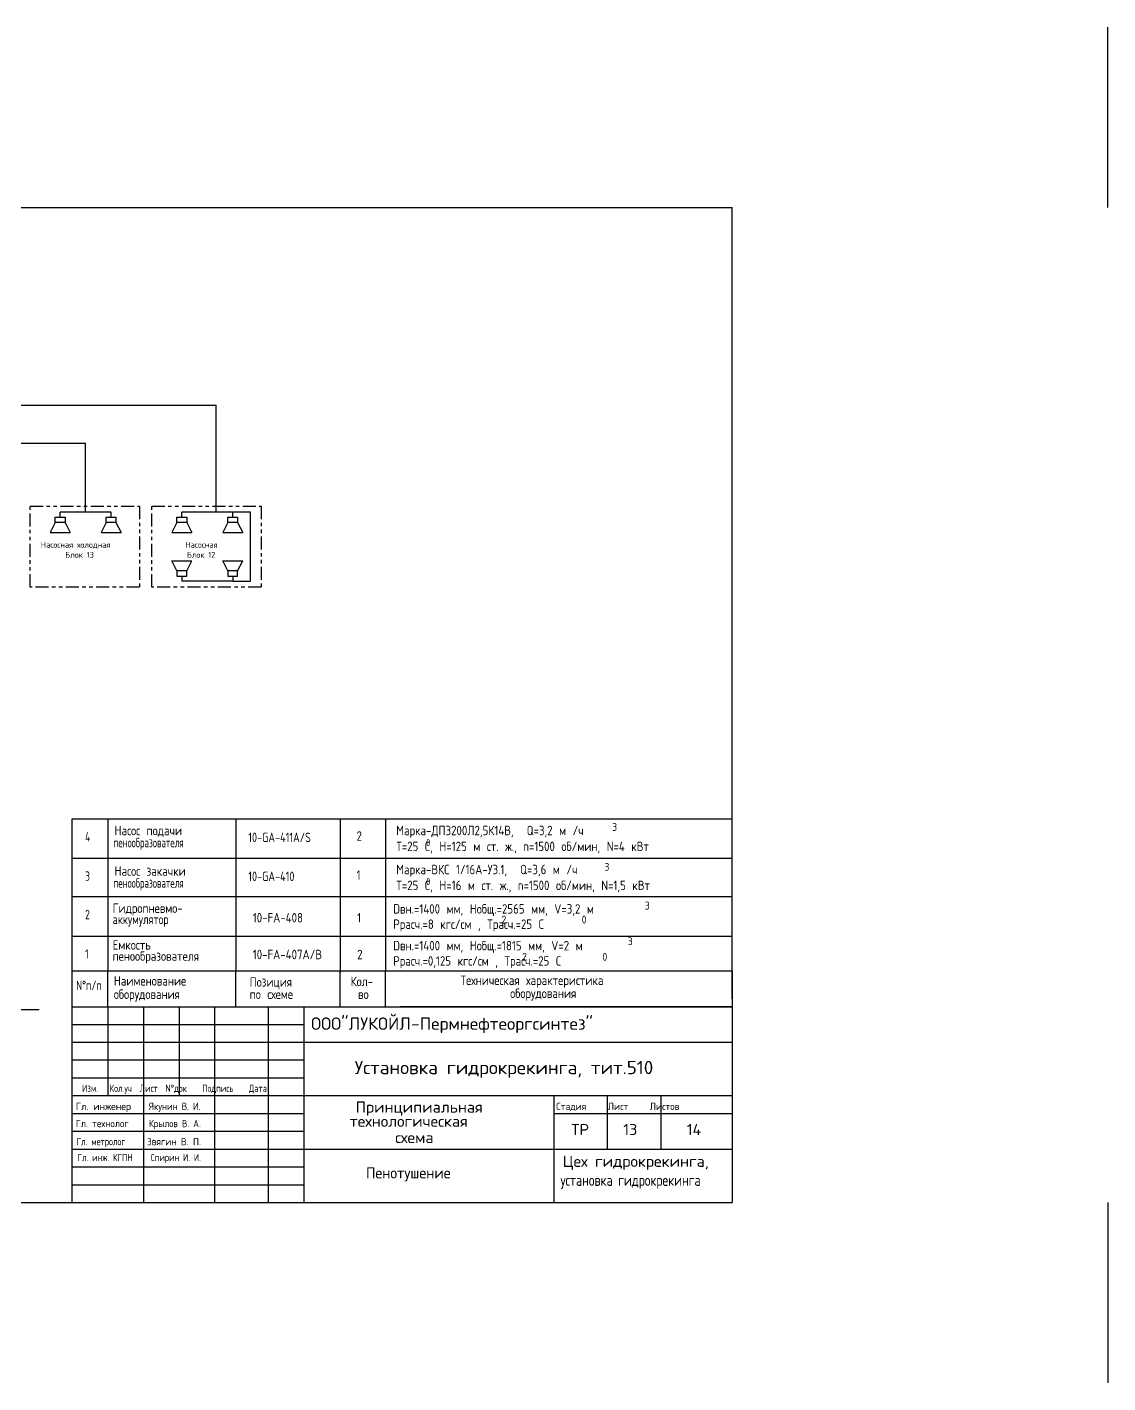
# Model space of a CAD drawing. Extents: x 189 to 392, y 167 to 206.
# Drawn here: x 226.37 to 257.53, y 166.66 to 205.76 of the extents above; entities that cross this region are included whole.
import ezdxf

# ---------------------------------------------------------------- set-up
doc = ezdxf.new("R2010")
doc.units = 0
doc.linetypes.add('PHANTOM', pattern=[0.84375, 0.375, -0.09375, 0.09375, -0.09375, 0.09375, -0.09375])
doc.layers.get('0').update_dxf_attribs({"linetype": 'CONTINUOUS'})
for name, color, linetype in [('1', 2, 'CONTINUOUS'), ('CORPORATSERV', 3, 'CONTINUOUS'), ('IN-SOFTWARE', 7, 'CONTINUOUS'), ('IN-TEXT', 1, 'CONTINUOUS')]:
    doc.layers.add(name, color=color, linetype=linetype)
doc.styles.add('S1', font='SIMPLEX.shx')
doc.styles.get("Standard").update_dxf_attribs({"font": 'ISOCP'})
doc.styles.add('STYLE', font='txt.shx', dxfattribs={"width": 0.8, "height": 4})

msp = doc.modelspace()

# ---------------------------------------------------------------- linework, layer by layer
at = {"color": 7}
for p, q in [((257.531, 200.561), (257.531, 205.76)), ((227.672, 178.542, 0.172), (246.697, 178.543, 0.001)), ((228.701, 177.506), (228.701, 178.542, -0.144)), ((232.39, 177.506, 1.033), (232.39, 178.542, 0.887)), ((235.402, 177.506, 0.172), (235.402, 178.542, 0.026)), ((236.708, 177.506, 0.172), (236.708, 178.542, 0.026)), ((227.672, 177.506, 0.172), (246.697, 177.506, 0.172)), ((231.786, 171.861, 0.861), (231.786, 177.506, 0.861)), ((233.328, 171.861, 0.861), (233.328, 177.506, 0.861)), ((234.357, 171.861, 0.861), (234.357, 177.506, 0.861)), ((246.697, 177.506, 0.172), (237.133, 177.506, 0.172)), ((227.672, 177.002, 0.861), (234.357, 177.002, 0.861)), ((227.672, 176.488, 0.861), (246.697, 176.488, 0.861)), ((227.672, 175.974, 0.861), (234.357, 175.974, 0.861)), ((227.672, 175.46, 0.861), (234.357, 175.46, 0.861)), ((227.672, 174.946, 0.861), (246.697, 174.946, 0.861)), ((241.555, 174.946, 0.861), (241.555, 171.861, 0.861)), ((243.097, 174.946, 0.861), (243.097, 173.403, 0.861)), ((244.64, 174.946, 0.861), (244.64, 173.403, 0.861)), ((227.672, 174.431, 0.861), (234.357, 174.431, 0.861)), ((241.555, 174.431, 0.861), (246.697, 174.431, 0.861)), ((227.672, 173.917, 0.861), (234.357, 173.917, 0.861)), ((227.672, 173.403, 0.861), (246.697, 173.403, 0.861)), ((227.672, 172.889, 0.861), (234.357, 172.889, 0.861)), ((227.672, 172.375, 0.861), (234.357, 172.375, 0.861)), ((246.678, 171.861), (246.697, 171.861)), ((257.531, 171.861), (257.531, 166.663))]:
    msp.add_line(p, q, dxfattribs=at)
at = {"color": 3}
for p, q in [((213.111, 194.858), (231.822, 194.858)), ((231.822, 191.776), (231.822, 194.858)), ((214.775, 193.758), (228.058, 193.758)), ((228.058, 191.776), (228.058, 193.758)), ((227.324, 191.628), (227.324, 191.776)), ((228.793, 191.776), (227.324, 191.776)), ((228.793, 191.628), (228.793, 191.776)), ((232.812, 191.776), (230.832, 191.776)), ((230.832, 191.628), (230.832, 191.776)), ((232.301, 191.628), (232.301, 191.776)), ((232.812, 189.779), (232.812, 191.776)), ((230.832, 189.926), (230.832, 189.779)), ((232.301, 189.779), (230.832, 189.779)), ((232.301, 189.926), (232.301, 189.779)), ((232.301, 189.779), (232.812, 189.779)), ((220.778, 177.429), (226.719, 177.429))]:
    msp.add_line(p, q, dxfattribs=at)
at = {"color": 5}
for p, q in [((227.183, 191.475), (227.035, 191.186)), ((227.465, 191.475), (227.612, 191.186)), ((228.652, 191.475), (228.504, 191.186)), ((228.934, 191.475), (229.082, 191.186)), ((230.69, 191.475), (230.543, 191.186)), ((230.973, 191.475), (231.12, 191.186)), ((232.16, 191.475), (232.012, 191.186)), ((232.442, 191.475), (232.59, 191.186)), ((227.035, 191.186), (227.612, 191.186)), ((228.504, 191.186), (229.082, 191.186)), ((230.543, 191.186), (231.12, 191.186)), ((232.012, 191.186), (232.59, 191.186)), ((230.543, 190.369), (231.12, 190.369)), ((230.69, 190.08), (230.543, 190.369)), ((230.973, 190.08), (231.12, 190.369)), ((232.16, 190.08), (232.012, 190.369)), ((232.012, 190.369), (232.59, 190.369)), ((232.442, 190.08), (232.59, 190.369))]:
    msp.add_line(p, q, dxfattribs=at)
msp.add_line((246.697, 178.542, 0.001), (246.697, 171.861))
at = {"color": 7, "linetype": 'CONTINUOUS'}
for p, q in [((228.701, 177.506), (228.701, 174.946)), ((229.729, 177.506), (229.729, 171.861)), ((230.757, 177.506), (230.757, 174.946))]:
    msp.add_line(p, q, dxfattribs=at)
at = {"color": 7, "linetype": 'PHANTOM'}
for points in [[(226.457, 191.943), (229.614, 191.943), (229.614, 189.612), (226.457, 189.612)], [(229.965, 191.943), (233.122, 191.943), (233.122, 189.612), (229.965, 189.612)]]:
    msp.add_lwpolyline(points, close=True, dxfattribs=at)
at = {"color": 5}
for points in [[(227.183, 191.628), (227.465, 191.628), (227.465, 191.475), (227.183, 191.475)], [(228.652, 191.628), (228.934, 191.628), (228.934, 191.475), (228.652, 191.475)], [(230.69, 191.628), (230.973, 191.628), (230.973, 191.475), (230.69, 191.475)], [(232.16, 191.628), (232.442, 191.628), (232.442, 191.475), (232.16, 191.475)], [(230.69, 189.926), (230.973, 189.926), (230.973, 190.08), (230.69, 190.08)], [(232.16, 189.926), (232.442, 189.926), (232.442, 190.08), (232.16, 190.08)]]:
    msp.add_lwpolyline(points, close=True, dxfattribs=at)
at = {"layer": '1', "color": 7, "linetype": 'CONTINUOUS'}
msp.add_line((227.672, 171.861), (227.672, 178.542, -0.165), dxfattribs=at)
at = {"layer": 'IN-SOFTWARE', "color": 6}
for p, q in [((192.78, 200.561), (246.697, 200.561)), ((246.697, 177.74, 0.001), (246.697, 200.561)), ((192.78, 171.861), (246.697, 171.861))]:
    msp.add_line(p, q, dxfattribs=at)
at = {"layer": 'IN-SOFTWARE'}
for p, q in [((227.672, 178.542, 0.172), (227.672, 182.93, 0.172)), ((227.672, 182.93, 0.172), (246.697, 182.93, 0.344)), ((228.701, 182.93, -0.144), (228.701, 178.542, -0.144)), ((232.39, 182.93, 0.887), (232.39, 178.542, 0.887)), ((235.402, 182.93, 0.032), (235.402, 178.499, 0.032)), ((236.708, 182.93, 0.026), (236.708, 178.542, 0.026)), ((227.672, 181.793, 0.172), (246.697, 181.793, 0.344)), ((227.672, 180.686, 0.172), (246.697, 180.686, 0.344)), ((227.672, 179.549, 0.172), (246.697, 179.549, 0.344))]:
    msp.add_line(p, q, dxfattribs=at)

# ---------------------------------------------------------------- texts
at = {"color": 1, "linetype": 'CONTINUOUS', "style": 'S1'}
for s, p in [('Насосная холодная', (226.767, 190.748)), ('Насосная ', (230.932, 190.748)), ('Блок 13', (227.471, 190.459)), ('Блок 12', (230.978, 190.459))]:
    msp.add_text(s, height=0.1674, dxfattribs=at).set_placement(p)
at = {"layer": '1', "color": 7, "style": 'S1'}
msp.add_text('ООО"ЛУКОЙЛ-Пермнефтеоргсинтез"', height=0.35601, dxfattribs=at).set_placement((234.557, 176.845))
at = {"layer": 'CORPORATSERV', "color": 7}
for s, height, style, width, p in [('Насос подачи', 0.27315, 'STYLE', 0.8, (228.893, 182.455, 0.172)), ('Марка-ДП3200Л2,5К14В,  Q=3,2 м /ч', 0.27315, 'STYLE', 0.8, (237.014, 182.456, 0.172)), ('4', 0.273, 'STYLE', 0.7, (228.044, 182.276, 0.172)), ('пенообразователя', 0.27315, 'STYLE', 0.65, (228.862, 182.106, 0.172)), ('10-GA-411A/S', 0.27315, 'STYLE', 0.75, (232.749, 182.258, 0.172)), ('2', 0.273, 'STYLE', 0.8, (235.87, 182.297, 0.172)), ('Т=25 С, Н=125 м ст. ж., n=1500 об/мин, N=4 кВт', 0.27315, 'STYLE', 0.8, (237.014, 181.998, 0.172)), ('3', 0.273, 'STYLE', 0.7, (228.044, 181.14, 0.172)), ('Насос закачки', 0.27315, 'STYLE', 0.8, (228.893, 181.285, 0.172)), ('1', 0.273, 'STYLE', 0.8, (235.87, 181.172, 0.172)), ('Марка-ВКС 1/16А-У3.1,  Q=3,6 м /ч', 0.27315, 'STYLE', 0.8, (237.014, 181.331, 0.172)), ('пенообразователя', 0.27315, 'STYLE', 0.65, (228.862, 180.941, 0.172)), ('10-GA-410', 0.2732, 'STYLE', 0.75, (232.749, 181.133, 0.172)), ('Т=25 С, Н=16 м ст. ж., n=1500 об/мин, N=1,5 кВт', 0.27315, 'STYLE', 0.8, (237.014, 180.873, 0.172)), ('2', 0.273, 'STYLE', 0.7, (228.044, 180.032, 0.172)), ('Гидропневмо-', 0.27315, 'STYLE', 0.8, (228.837, 180.216, -0.144)), ('Dвн.=1400 мм, Нобщ.=2565 мм, V=3,2 м', 0.27315, 'STYLE', 0.8, (236.928, 180.195, 0.026)), ('аккумулятор', 0.27315, 'STYLE', 0.75, (228.837, 179.894, -0.144)), ('10-FA-408', 0.2732, 'STYLE', 0.8, (232.879, 179.94, 0.887)), ('1', 0.273, 'STYLE', 0.8, (235.888, 179.94, 0.032)), ('Ррасч.=8 кгс/см , Трасч.=25 С', 0.27315, 'STYLE', 0.8, (236.928, 179.754, 0.026)), ('1', 0.273, 'STYLE', 0.7, (228.044, 178.895, 0.172)), ('пенообразователя', 0.27315, 'STYLE', 0.8, (228.837, 178.834, -0.144)), ('Емкость', 0.2732, 'STYLE', 0.8, (228.837, 179.156, -0.144)), ('10-FA-407А/В', 0.27315, 'STYLE', 0.8, (232.879, 178.88, 0.887)), ('2', 0.273, 'STYLE', 0.8, (235.888, 178.879, 0.032)), ('Dвн.=1400 мм, Нобщ.=1815 мм, V=2 м', 0.27315, 'STYLE', 0.8, (236.928, 179.135, 0.026)), ('Ррасч.=0,125 кгс/см , Трасч.=25 С', 0.27315, 'STYLE', 0.8, (236.928, 178.694, 0.026)), ('Наименование', 0.27315, 'STYLE', 0.8, (228.872, 178.119, -0.689)), ('Позиция', 0.2732, 'STYLE', 0.8, (232.789, 178.087, -0.689)), ('Кол-', 0.2732, 'STYLE', 0.8, (235.698, 178.103, -0.689)), ('Техническая характеристика', 0.27315, 'STYLE', 0.8, (238.868, 178.136, -0.689)), ('N%%dп/п', 0.2732, 'STYLE', 0.7, (227.787, 177.989, -0.689)), ('оборудования', 0.27315, 'STYLE', 0.8, (228.872, 177.734, -0.689)), ('по схеме', 0.2732, 'STYLE', 0.8, (232.789, 177.734, -0.689)), ('во', 0.2732, 'STYLE', 0.8, (235.914, 177.734, -0.689)), ('оборудования', 0.27315, 'STYLE', 0.8, (240.299, 177.761, -0.689)), ('Изм.   Кол.уч  Лист  N%%dдок    Подпись    Дата', 0.20855, 'S1', 0.75, (227.957, 175.054)), ('Гл. инженер', 0.20855, 'S1', 0.95, (227.774, 174.533)), ('Якунин В. И.', 0.20855, 'S1', 0.85, (229.883, 174.533)), ('Стадия     Лист     Листов', 0.20855, 'S1', 0.9, (241.627, 174.533)), ('Гл. технолог', 0.20855, 'S1', 0.9, (227.774, 174.037)), ('Крылов В. А.', 0.20855, 'S1', 0.85, (229.883, 174.037)), ('Гл. метролог', 0.20855, 'S1', 0.8, (227.8, 173.516)), ('Звягин В. П.', 0.20855, 'S1', 0.9, (229.827, 173.516)), ('Гл. инж. КГПН', 0.20855, 'S1', 0.8, (227.826, 173.057)), ('Спирин И. И.', 0.20855, 'S1', 0.8, (229.936, 173.057)), ('Пенотушение ', 0.32192, 'S1', 0.9, (236.147, 172.559, 0.861)), ('установка гидрокрекинга', 0.32192, 'S1', 0.75, (241.752, 172.345))]:
    msp.add_text(s, height=height, dxfattribs=dict(at, style=style, width=width)).set_placement(p)
at = {"layer": 'CORPORATSERV', "color": 7, "style": 'S1'}
for s, height, p in [('Установка гидрокрекинга, тит.510', 0.38307, (235.817, 175.565)), ('Принципиальная', 0.32192, (235.844, 174.456)), ('технологическая ', 0.32192, (235.669, 174.047)), ('ТР', 0.3219, (242.059, 173.809)), ('13', 0.3219, (243.561, 173.809)), ('14', 0.3219, (245.39, 173.809)), ('схема', 0.3219, (236.985, 173.579)), ('Цех гидрокрекинга,', 0.32192, (241.811, 172.892))]:
    msp.add_text(s, height=height, dxfattribs=at).set_placement(p)
at = {"layer": 'IN-TEXT', "color": 7}
for s, height, p in [('3', 0.227, (243.239, 182.58, 0.026)), ('0', 0.2, (237.875, 182.145, 0.172)), ('3', 0.227, (243.016, 181.432, 0.026)), ('0', 0.2, (237.875, 181.02, 0.172)), ('3', 0.227, (244.182, 180.312, 0.026)), ('2', 0.227, (240.048, 179.909, 0.026)), ('0', 0.227, (242.362, 179.909, 0.026)), ('3', 0.227, (243.688, 179.285, 0.026)), ('2', 0.227, (240.641, 178.835, 0.026)), ('0', 0.227, (242.959, 178.835, 0.026))]:
    msp.add_text(s, height=height, dxfattribs=at).set_placement(p)

doc.saveas('drawing.dxf')
